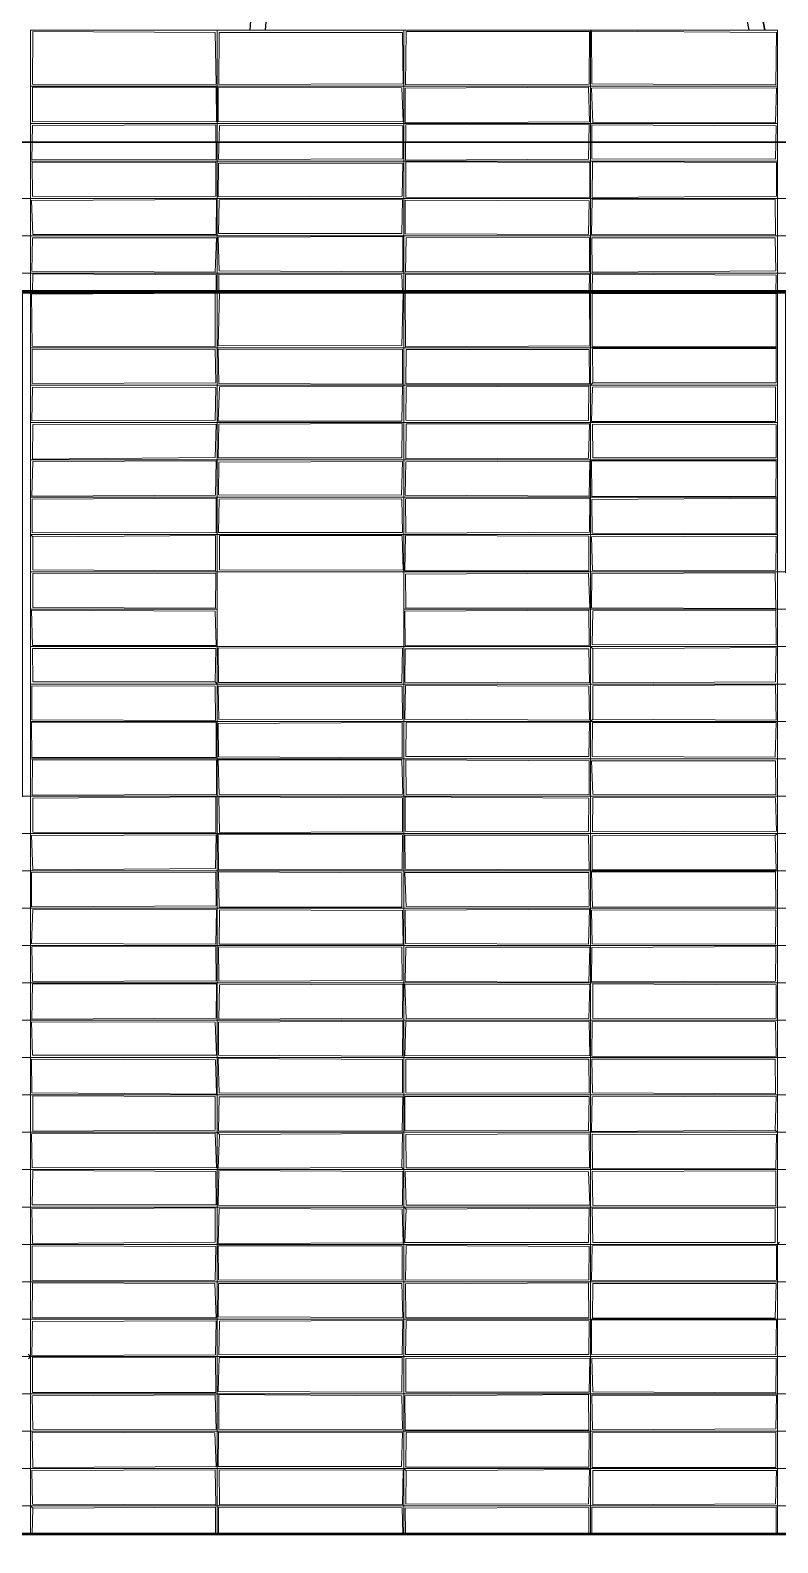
# Model space of a CAD drawing. Extents: x -50000 to 1632000, y -47600 to 308800.
# Drawn here: x 209987 to 234014, y 26215 to 74800 of the extents above; entities that cross this region are included whole.
import ezdxf

# ---------------------------------------------------------------- set-up
doc = ezdxf.new("R2010")
doc.units = 0
doc.header["$MEASUREMENT"] = 0
doc.layers.get('Defpoints').update_dxf_attribs({"color": 6})
doc.layers.add('2', color=7, linetype='Continuous')

# ---------------------------------------------------------------- blocks, each defined once
blk = doc.blocks.new('Chimney')
at = {"layer": '2', "linetype": 'Continuous', "lineweight": 25}
for p, q in [((-4947, 0), (-3045, 24200)), ((-4450, 0), (-2548, 24187)), ((11091, 0), (9177, 10084))]:
    blk.add_line(p, q, dxfattribs=at)
at = {"layer": '2', "linetype": 'Continuous', "lineweight": 30}
blk.add_line((11595, 0), (7002, 24200), dxfattribs=at)

msp = doc.modelspace()

# ---------------------------------------------------------------- linework, layer by layer
at = {"layer": '2', "color": 8, "linetype": 'Continuous', "lineweight": 13}
for p, q in [((210000, 74800), (210000, 26500)), ((234000, 74800), (210000, 74800)), ((216000, 26500), (216000, 74800)), ((222000, 74800), (222000, 26500)), ((228000, 74800), (228000, 26500)), ((234000, 26500), (234000, 74800)), ((234000, 73000), (210000, 73000)), ((234000, 71800), (210000, 71800)), ((210000, 71200), (150000, 71200)), ((294000, 71200), (234000, 71200)), ((234000, 70600), (210000, 70600)), ((294000, 69400), (150000, 69400)), ((294000, 68200), (150000, 68200)), ((294000, 67000), (150000, 67000)), ((234000, 64600), (210000, 64600)), ((234000, 63400), (210000, 63400)), ((234000, 62200), (210000, 62200)), ((234000, 61000), (210000, 61000)), ((234000, 59800), (210000, 59800)), ((234000, 58600), (210000, 58600)), ((240000, 57400), (210000, 57400)), ((216000, 56200), (210000, 56200)), ((240000, 56200), (222000, 56200)), ((240000, 55000), (210000, 55000)), ((240000, 53800), (210000, 53800)), ((240000, 52600), (210000, 52600)), ((240000, 51400), (210000, 51400)), ((303000, 50200), (141000, 50200)), ((303000, 49000), (150000, 49000)), ((303000, 47800), (150000, 47800)), ((297000, 46600), (150000, 46600)), ((297000, 45400), (150000, 45400)), ((297000, 44200), (150000, 44200)), ((297000, 43000), (150000, 43000)), ((297000, 41800), (150000, 41800)), ((297000, 40600), (150000, 40600)), ((297000, 39400), (150000, 39400)), ((297000, 38200), (150000, 38200)), ((297000, 37000), (150000, 37000)), ((297000, 35800), (150000, 35800)), ((297000, 34600), (150000, 34600)), ((297000, 33400), (150000, 33400)), ((297000, 32200), (150000, 32200)), ((297000, 31000), (150000, 31000)), ((297000, 29800), (150000, 29800)), ((297000, 28600), (150000, 28600)), ((297000, 27400), (150000, 27400))]:
    msp.add_line(p, q, dxfattribs=at)
at = {"layer": '2', "color": 8, "linetype": 'Continuous', "lineweight": 9}
for p, q in [((210057.6, 73054.9), (210071.4, 74759.8)), ((210071.4, 74759.8), (215934.8, 74727.5)), ((215958.6, 73073.2), (215934.8, 74727.5)), ((216052.4, 73056.2), (216065.2, 74728)), ((216065.2, 74728), (221948.9, 74725.3)), ((221974.5, 73074.4), (221948.9, 74725.3)), ((222053.2, 73047.4), (222068.5, 74764.9)), ((222068.5, 74764.9), (227962.9, 74761.7)), ((227949, 73063.7), (227962.9, 74761.7)), ((228029.2, 74768.9), (233972.5, 74726.9)), ((228035.2, 73074.1), (228029.2, 74768.9)), ((233954.6, 73046.3), (233972.5, 74726.9)), ((210057.3, 71854.7), (210059.7, 72967.6)), ((210057.6, 73054.9), (215958.6, 73073.2)), ((210059.7, 72967.6), (215965.7, 72968.7)), ((215971.1, 71864.4), (215965.7, 72968.7)), ((216027.9, 71853.5), (216032.9, 72959.2)), ((216032.9, 72959.2), (221927.3, 72951.9)), ((216052.4, 73056.2), (221974.5, 73074.4)), ((221973.4, 71866.4), (221927.3, 72951.9)), ((222039.4, 71825.1), (222042.1, 72941.5)), ((222042.1, 72941.5), (227926.2, 72972.8)), ((222053.2, 73047.4), (227949, 73063.7)), ((227967.7, 71856.9), (227926.2, 72972.8)), ((228025, 72938.1), (233973.3, 72946.1)), ((228072.5, 71829.1), (228025, 72938.1)), ((228035.2, 73074.1), (233954.6, 73046.3)), ((233938.9, 71835.4), (233973.3, 72946.1)), ((210034.2, 70633.3), (210058.5, 71744.4)), ((210057.3, 71854.7), (215971.1, 71864.4)), ((210058.5, 71744.4), (215952.1, 71757.3)), ((215968.5, 70644), (215952.1, 71757.3)), ((216027.9, 71853.5), (221973.4, 71866.4)), ((216034, 70649.6), (216068.9, 71739.6)), ((216068.9, 71739.6), (221964.2, 71732.9)), ((221958, 70673.9), (221964.2, 71732.9)), ((222039.4, 71825.1), (227967.7, 71856.9)), ((222050.2, 70632), (222061.7, 71760.7)), ((222061.7, 71760.7), (227951, 71768.9)), ((227929.2, 70662.8), (227951, 71768.9)), ((228040.4, 70673.8), (228042.2, 71765.9)), ((228042.2, 71765.9), (233963, 71726.8)), ((228072.5, 71829.1), (233938.9, 71835.4)), ((233940.9, 70657.6), (233963, 71726.8)), ((210034.2, 70633.3), (215968.5, 70644)), ((210051.6, 70551.2), (215955.7, 70563.4)), ((210062.1, 69461.1), (210051.6, 70551.2)), ((215950.2, 69469.2), (215955.7, 70563.4)), ((216027.6, 69453.7), (216037.4, 70527.9)), ((216034, 70649.6), (221958, 70673.9)), ((216037.4, 70527.9), (221961.4, 70527.7)), ((221942.1, 69468.3), (221961.4, 70527.7)), ((222050.2, 70632), (227929.2, 70662.8)), ((222063.8, 70570.9), (227973, 70548.9)), ((222064.5, 69438.2), (222063.8, 70570.9)), ((227974.6, 69429.6), (227973, 70548.9)), ((228040.4, 70673.8), (233940.9, 70657.6)), ((228052.4, 69428.8), (228064, 70573)), ((228064, 70573), (233968.8, 70549.2)), ((233971.6, 69466.8), (233968.8, 70549.2)), ((210029.5, 69331.2), (215973.2, 69362.8)), ((210067.5, 68235.4), (210029.5, 69331.2)), ((210062.1, 69461.1), (215950.2, 69469.2)), ((215965, 68234.3), (215973.2, 69362.8)), ((216027.6, 69453.7), (221942.1, 69468.3)), ((216037.2, 68267.7), (216059.1, 69353.6)), ((216059.1, 69353.6), (221948.4, 69365)), ((221936.3, 68265.9), (221948.4, 69365)), ((222037.7, 68261.5), (222041, 69346.1)), ((222041, 69346.1), (227956.1, 69325.1)), ((222064.5, 69438.2), (227974.6, 69429.6)), ((227932.6, 68240.2), (227956.1, 69325.1)), ((228029, 68244.3), (228053.2, 69370.5)), ((228052.4, 69428.8), (233971.6, 69466.8)), ((228053.2, 69370.5), (233927.2, 69359.8)), ((233945.6, 68230.2), (233927.2, 69359.8)), ((210043.1, 67065.7), (210059.9, 68133)), ((210059.9, 68133), (215971.7, 68134)), ((210067.5, 68235.4), (215965, 68234.3)), ((215935.4, 67030), (215971.7, 68134)), ((216026.7, 68151), (221962, 68171.3)), ((216055.7, 67070.4), (216026.7, 68151)), ((216037.2, 68267.7), (221936.3, 68265.9)), ((221967.1, 67044.9), (221962, 68171.3)), ((222037.7, 68261.5), (227932.6, 68240.2)), ((222046.6, 67042.2), (222065.5, 68134.1)), ((222065.5, 68134.1), (227966.1, 68146.5)), ((227967, 67047), (227966.1, 68146.5)), ((228029, 68244.3), (233945.6, 68230.2)), ((228042.7, 68130.2), (233928.4, 68131.6)), ((228050.4, 67033), (228042.7, 68130.2)), ((233956.9, 67067.3), (233928.4, 68131.6)), ((210043.1, 67065.7), (215935.4, 67030)), ((216055.7, 67070.4), (221967.1, 67044.9)), ((228050.4, 67033), (233956.9, 67067.3)), ((210058.6, 66400), (210068.4, 66974.1)), ((210068.4, 66974.1), (215964.2, 66944.8)), ((215959.8, 66400), (215964.2, 66944.8)), ((216045, 66400), (216050.8, 66966.6)), ((216050.8, 66966.6), (221929.5, 66942.3)), ((221952.1, 66400), (221929.5, 66942.3)), ((222046.1, 66400), (222048.1, 66955.7)), ((222046.6, 67042.2), (227967, 67047)), ((222048.1, 66955.7), (227961.3, 66960.7)), ((227954.3, 66400), (227961.3, 66960.7)), ((228053.5, 66400), (228059.7, 66970)), ((228059.7, 66970), (233959.6, 66931.1)), ((233949.8, 66400), (233959.6, 66931.1)), ((210029.4, 66326.2), (215929.8, 66349.9)), ((210050.2, 64654.5), (210029.4, 66326.2)), ((215928.5, 64634.9), (215929.8, 66349.9)), ((216027.2, 64664.2), (216068.1, 66360.5)), ((216068.1, 66360.5), (221971, 66356.2)), ((221932.8, 64669.1), (221971, 66356.2)), ((222033.7, 66357.7), (227959.3, 66354.7)), ((222044.3, 64630.6), (222033.7, 66357.7)), ((227971.2, 64664.5), (227959.3, 66354.7)), ((228044.7, 64627.4), (228052.4, 66342.2)), ((228052.4, 66342.2), (233967.1, 66337.5)), ((233966.1, 64631.5), (233967.1, 66337.5)), ((210050.2, 64654.5), (215928.5, 64634.9)), ((216027.2, 64664.2), (221932.8, 64669.1)), ((222044.3, 64630.6), (227971.2, 64664.5)), ((228044.7, 64627.4), (233966.1, 64631.5)), ((210048.9, 63450.7), (210052.4, 64553.4)), ((210052.4, 64553.4), (215933.8, 64548.5)), ((215957.4, 63473.7), (215933.8, 64548.5)), ((216031.6, 64555.7), (221953.8, 64548.1)), ((216051.9, 63452.3), (216031.6, 64555.7)), ((221948.9, 63436.1), (221953.8, 64548.1)), ((222064.9, 63440.4), (222070.3, 64547)), ((222070.3, 64547), (227947.2, 64544.1)), ((227965.6, 63441.8), (227947.2, 64544.1)), ((228054.5, 64566.9), (233963.8, 64574.3)), ((228071, 63470.5), (228054.5, 64566.9)), ((233967.6, 63474.7), (233963.8, 64574.3)), ((210036.5, 62250.8), (210061.1, 63338.1)), ((210048.9, 63450.7), (215957.4, 63473.7)), ((210061.1, 63338.1), (215955.5, 63328.4)), ((215936.3, 62265.1), (215955.5, 63328.4)), ((216025.3, 62239.4), (216067.3, 63346.3)), ((216051.9, 63452.3), (221948.9, 63436.1)), ((216067.3, 63346.3), (221956.6, 63370.2)), ((221928.9, 62243.6), (221956.6, 63370.2)), ((222056.8, 62274.5), (222068.6, 63350.9)), ((222064.9, 63440.4), (227965.6, 63441.8)), ((222068.6, 63350.9), (227939.2, 63368.1)), ((227935.6, 62267), (227939.2, 63368.1)), ((228000, 63400), (228071, 63470.5)), ((228031.7, 62235.7), (228056.9, 63334.2)), ((228056.9, 63334.2), (233938.2, 63345.5)), ((228071, 63470.5), (233967.6, 63474.7)), ((233942.9, 62234.8), (233938.2, 63345.5)), ((210036.5, 62250.8), (215936.3, 62265.1)), ((216025.3, 62239.4), (221928.9, 62243.6)), ((222056.8, 62274.5), (227935.6, 62267)), ((228031.7, 62235.7), (233942.9, 62234.8)), ((210061.5, 61026.3), (210069.5, 62131.8)), ((210069.5, 62131.8), (215960.7, 62143.1)), ((215936.6, 61070.8), (215960.7, 62143.1)), ((216025.8, 61064.1), (216052.7, 62143.9)), ((216052.7, 62143.9), (221944.8, 62164.8)), ((221936.3, 61069.5), (221944.8, 62164.8)), ((222057.7, 61030.3), (222066.3, 62152.6)), ((222066.3, 62152.6), (227962.4, 62160.3)), ((227928.9, 61052.4), (227962.4, 62160.3)), ((228056.5, 62148.4), (233961.9, 62128.4)), ((228070, 61060.4), (228056.5, 62148.4)), ((233960.3, 61069.5), (233961.9, 62128.4)), ((210043.6, 59835), (210068, 60948.3)), ((210061.5, 61026.3), (215936.6, 61070.8)), ((210068, 60948.3), (215968.4, 60964.1)), ((215945.5, 59866.6), (215968.4, 60964.1)), ((216025.8, 61064.1), (221936.3, 61069.5)), ((216039.8, 59871.2), (216050.8, 60926.1)), ((216050.8, 60926.1), (221951.9, 60946.7)), ((221925.4, 59861.2), (221951.9, 60946.7)), ((222040.9, 59869.7), (222064.8, 60934.7)), ((222057.7, 61030.3), (227928.9, 61052.4)), ((222064.8, 60934.7), (227973.6, 60962.2)), ((227950, 59834.2), (227973.6, 60962.2)), ((228028.5, 60969.6), (233965.3, 60973.9)), ((228032.5, 59831.2), (228028.5, 60969.6)), ((228070, 61060.4), (233960.3, 61069.5)), ((233951.8, 59827), (233965.3, 60973.9)), ((210043.6, 59835), (215945.5, 59866.6)), ((210045.3, 59737.1), (215958.4, 59771.7)), ((215961, 58652.1), (215958.4, 59771.7)), ((216039.8, 59871.2), (221925.4, 59861.2)), ((222040.9, 59869.7), (227950, 59834.2)), ((222044.5, 59752.3), (227974.5, 59774.7)), ((227958.8, 58673), (227974.5, 59774.7)), ((228032.5, 59831.2), (233951.8, 59827)), ((228040.7, 59725.2), (233959.2, 59764.3)), ((233960.1, 58628), (233959.2, 59764.3)), ((210044.7, 58666.8), (210045.3, 59737.1)), ((216037, 58664.8), (216061.8, 59742.2)), ((216061.8, 59742.2), (221933.1, 59750.9)), ((221952.4, 58669.7), (221933.1, 59750.9)), ((222057, 58646.4), (222044.5, 59752.3)), ((228051, 58644.9), (228040.7, 59725.2)), ((210000, 58600), (210072.4, 58530.8)), ((210044.7, 58666.8), (215961, 58652.1)), ((210069.6, 57467.2), (210072.4, 58530.8)), ((210072.4, 58530.8), (215945, 58573.7)), ((215939.9, 57438.3), (215945, 58573.7)), ((216037, 58664.8), (221952.4, 58669.7)), ((216070.8, 58568), (221945.5, 58569.1)), ((216074.6, 57464.7), (216070.8, 58568)), ((221970.3, 57454.6), (221945.5, 58569.1)), ((222030.1, 57430.5), (222051.3, 58565.8)), ((222051.3, 58565.8), (227945.1, 58545.5)), ((222057, 58646.4), (227958.8, 58673)), ((227941.1, 57440.1), (227945.1, 58545.5)), ((228028.2, 58532), (233967.4, 58545.5)), ((228059.9, 57443.9), (228028.2, 58532)), ((228051, 58644.9), (233960.1, 58628)), ((233951.4, 57460.3), (233967.4, 58545.5)), ((210069.6, 57467.2), (215939.9, 57438.3)), ((210070.6, 57350.4), (215953.8, 57360.2)), ((210075, 56253.9), (210070.6, 57350.4)), ((215943.6, 56235.7), (215953.8, 57360.2)), ((216074.6, 57464.7), (221970.3, 57454.6)), ((222030.1, 57430.5), (227941.1, 57440.1)), ((222053.8, 57329.2), (227930.8, 57361.8)), ((227970.6, 56244.7), (227930.8, 57361.8)), ((228027.8, 56243.2), (228039.5, 57351.9)), ((228039.5, 57351.9), (233930.4, 57372.8)), ((228059.9, 57443.9), (233951.4, 57460.3)), ((233949.4, 56225.1), (233930.4, 57372.8)), ((222057.9, 56231.2), (222053.8, 57329.2)), ((210028.8, 56173.4), (215927.1, 56135.2)), ((210065, 55039.7), (210028.8, 56173.4)), ((210075, 56253.9), (215943.6, 56235.7)), ((215965.6, 55033.6), (215927.1, 56135.2)), ((222025.7, 56142.2), (227936, 56168.3)), ((222041, 55035.8), (222025.7, 56142.2)), ((222057.9, 56231.2), (227970.6, 56244.7)), ((227950.5, 55026.2), (227936, 56168.3)), ((228027.8, 56243.2), (233949.4, 56225.1)), ((228051.5, 55068.8), (228065.6, 56147.8)), ((228065.6, 56147.8), (233948.7, 56171.7)), ((233967.4, 55062.2), (233948.7, 56171.7)), ((210062.8, 54945.6), (215950.5, 54940.6)), ((210073, 53864.6), (210062.8, 54945.6)), ((210065, 55039.7), (215965.6, 55033.6)), ((215927.2, 53870), (215950.5, 54940.6)), ((216032.6, 54958.6), (221956.7, 54946.5)), ((216041.2, 53844.9), (216032.6, 54958.6)), ((221933.7, 53852.2), (221956.7, 54946.5)), ((222031.5, 53864), (222039.5, 54934.1)), ((222039.5, 54934.1), (227942.7, 54928.2)), ((222041, 55035.8), (227950.5, 55026.2)), ((227961.5, 53842.4), (227942.7, 54928.2)), ((228000, 55000), (228072.4, 54925.7)), ((228051.5, 55068.8), (233967.4, 55062.2)), ((228070.6, 53841.6), (228072.4, 54925.7)), ((228072.4, 54925.7), (233960.7, 54970.5)), ((233945.5, 53870.9), (233960.7, 54970.5)), ((210039.1, 52648.8), (210040.5, 53743.4)), ((210040.5, 53743.4), (215929.8, 53733)), ((210073, 53864.6), (215927.2, 53870)), ((216000, 53800), (215927.2, 53870)), ((215944, 52631.9), (215929.8, 53733)), ((216032.2, 53732.3), (221942.4, 53727.7)), ((216046.5, 52660.7), (216032.2, 53732.3)), ((216041.2, 53844.9), (221933.7, 53852.2)), ((221947.8, 52668.1), (221942.4, 53727.7)), ((222031.5, 53864), (227961.5, 53842.4)), ((222032.3, 52667.1), (222052, 53752)), ((222052, 53752), (227941.4, 53726.6)), ((227960.2, 52634.1), (227941.4, 53726.6)), ((228065.5, 53745.4), (233940.5, 53773.1)), ((228074.5, 52674.5), (228065.5, 53745.4)), ((228070.6, 53841.6), (233945.5, 53870.9)), ((233958, 52642.7), (233940.5, 53773.1)), ((210029.4, 52570.1), (215963.3, 52568.4)), ((210039.3, 51439.7), (210029.4, 52570.1)), ((210039.1, 52648.8), (215944, 52631.9)), ((215967.4, 51435), (215963.3, 52568.4)), ((216028.2, 52533.3), (221946.4, 52563.6)), ((216043.8, 51457.9), (216028.2, 52533.3)), ((216046.5, 52660.7), (221947.8, 52668.1)), ((221943.5, 51429.9), (221946.4, 52563.6)), ((222032.3, 52667.1), (227960.2, 52634.1)), ((222059.6, 51471.2), (222068.8, 52569.4)), ((222068.8, 52569.4), (227964.8, 52565.5)), ((227938.1, 51467.5), (227964.8, 52565.5)), ((228000, 52600), (228074.5, 52674.5)), ((228046.3, 51468.6), (228058.9, 52558.2)), ((228058.9, 52558.2), (233967.3, 52567.6)), ((228074.5, 52674.5), (233958, 52642.7)), ((233933.8, 51450.3), (233967.3, 52567.6)), ((210039.3, 51439.7), (215967.4, 51435)), ((210054.2, 50232.6), (210056.7, 51366.3)), ((210056.7, 51366.3), (215972.7, 51350.2)), ((215969.6, 50247.8), (215972.7, 51350.2)), ((216025.8, 51365.2), (221926.9, 51366.5)), ((216059.9, 50253.8), (216025.8, 51365.2)), ((216043.8, 51457.9), (221943.5, 51429.9)), ((221961.8, 50260.1), (221926.9, 51366.5)), ((222059.6, 51471.2), (227938.1, 51467.5)), ((222063.5, 51360.5), (227950.2, 51334.8)), ((222065.6, 50250.2), (222063.5, 51360.5)), ((227957.2, 50239), (227950.2, 51334.8)), ((228025.8, 51329.7), (233945.1, 51332.9)), ((228069.8, 50258.7), (228025.8, 51329.7)), ((228046.3, 51468.6), (233933.8, 51450.3)), ((233949.7, 50239.9), (233945.1, 51332.9)), ((210054.2, 50232.6), (215969.6, 50247.8)), ((210069.1, 50134.6), (215952.7, 50174.2)), ((210070.6, 49042.1), (210069.1, 50134.6)), ((215950.5, 49031.1), (215952.7, 50174.2)), ((216047.2, 50173.3), (221953.9, 50143.2)), ((216069.9, 49033.2), (216047.2, 50173.3)), ((216059.9, 50253.8), (221961.8, 50260.1)), ((221951.6, 49053.7), (221953.9, 50143.2)), ((222034.1, 49070.7), (222034.8, 50173.7)), ((222034.8, 50173.7), (227938.8, 50136.4)), ((222065.6, 50250.2), (227957.2, 50239)), ((227926.8, 49058), (227938.8, 50136.4)), ((228056.3, 49054.4), (228073.7, 50154.4)), ((228069.8, 50258.7), (233949.7, 50239.9)), ((228073.7, 50154.4), (233945.7, 50147.4)), ((233970.9, 49070.4), (233945.7, 50147.4)), ((210033.2, 48934.8), (215963, 48960.1)), ((210073.5, 47829.1), (210033.2, 48934.8)), ((210070.6, 49042.1), (215950.5, 49031.1)), ((215945.2, 47871.8), (215963, 48960.1)), ((216030.2, 48968.4), (221954.6, 48951.6)), ((216040.3, 47826.3), (216030.2, 48968.4)), ((216069.9, 49033.2), (221951.6, 49053.7)), ((221939.4, 47841.6), (221954.6, 48951.6)), ((222028.4, 48939), (227929.3, 48947.5)), ((222043.2, 47849.8), (222028.4, 48939)), ((222034.1, 49070.7), (227926.8, 49058)), ((227954.8, 47832.7), (227929.3, 48947.5)), ((228049.3, 47834.6), (228050.9, 48927)), ((228050.9, 48927), (233926.7, 48930.2)), ((228056.3, 49054.4), (233970.9, 49070.4)), ((234000, 49000), (233926.7, 48930.2)), ((233963, 47830.3), (233926.7, 48930.2)), ((210028.7, 46642.5), (210032.8, 47748.9)), ((210032.8, 47748.9), (215951.7, 47757.4)), ((210073.5, 47829.1), (215945.2, 47871.8)), ((215967.2, 46670.6), (215951.7, 47757.4)), ((216037.5, 47771), (221933.3, 47736)), ((216062.8, 46631.1), (216037.5, 47771)), ((216040.3, 47826.3), (221939.4, 47841.6)), ((221935.2, 46630.4), (221933.3, 47736)), ((222031.9, 47740.9), (227945.7, 47747.9)), ((222071.2, 46651.1), (222031.9, 47740.9)), ((222043.2, 47849.8), (227954.8, 47832.7)), ((227947.8, 46661.8), (227945.7, 47747.9)), ((228026.8, 47762.7), (233944.4, 47763.3)), ((228064.4, 46627.2), (228026.8, 47762.7)), ((228049.3, 47834.6), (233963, 47830.3)), ((233956.1, 46647.5), (233944.4, 47763.3)), ((210028.7, 46642.5), (215967.2, 46670.6)), ((222071.2, 46651.1), (227947.8, 46661.8)), ((228064.4, 46627.2), (233956.1, 46647.5)), ((210029.8, 45459.2), (210074.8, 46557.6)), ((210074.8, 46557.6), (215970.1, 46541.3)), ((215955.9, 45447.2), (215970.1, 46541.3)), ((216059.7, 45438.1), (216069.9, 46543.4)), ((216062.8, 46631.1), (221935.2, 46630.4)), ((216069.9, 46543.4), (221947.1, 46525.3)), ((221971.9, 45440.4), (221947.1, 46525.3)), ((222037.4, 46539.9), (227959, 46566.9)), ((222051.1, 45459.6), (222037.4, 46539.9)), ((227935.6, 45441.9), (227959, 46566.9)), ((228031.2, 46530.9), (233950.2, 46542.1)), ((228052.5, 45458.7), (228031.2, 46530.9)), ((233943.9, 45443.2), (233950.2, 46542.1)), ((210029.8, 45459.2), (215955.9, 45447.2)), ((210034.1, 45360.9), (215956.1, 45369.3)), ((210055.8, 44246.5), (210034.1, 45360.9)), ((215962, 44267.7), (215956.1, 45369.3)), ((216036.9, 45354.1), (221926, 45343.2)), ((216044.4, 44258.7), (216036.9, 45354.1)), ((216059.7, 45438.1), (221971.9, 45440.4)), ((221945.1, 44272.8), (221926, 45343.2)), ((222041.4, 44241.2), (222059.7, 45346.8)), ((222051.1, 45459.6), (227935.6, 45441.9)), ((222059.7, 45346.8), (227970.2, 45343.4)), ((227937.9, 44225.8), (227970.2, 45343.4)), ((228027.3, 44230.9), (228036.4, 45334)), ((228036.4, 45334), (233956.6, 45373.1)), ((228052.5, 45458.7), (233943.9, 45443.2)), ((233940.6, 44259.4), (233956.6, 45373.1)), ((210055.8, 44246.5), (215962, 44267.7)), ((216044.4, 44258.7), (221945.1, 44272.8)), ((222041.4, 44241.2), (227937.9, 44225.8)), ((228027.3, 44230.9), (233940.6, 44259.4)), ((210038.8, 43034.5), (210056, 44169.2)), ((210056, 44169.2), (215973.7, 44170.4)), ((215958.9, 43068.2), (215973.7, 44170.4)), ((216054.4, 43030.8), (216070.6, 44138.8)), ((216070.6, 44138.8), (221963.9, 44157.6)), ((221953.8, 43065.6), (221963.9, 44157.6)), ((222025.1, 44159.1), (227971.8, 44152.3)), ((222068.9, 43048.6), (222025.1, 44159.1)), ((227945.7, 43051.5), (227971.8, 44152.3)), ((228064.7, 44169.4), (233959.5, 44133.9)), ((228074.9, 43054.1), (228064.7, 44169.4)), ((233960.1, 43069.7), (233959.5, 44133.9)), ((210026.2, 42944.6), (215927.4, 42935.6)), ((210056.4, 41873), (210026.2, 42944.6)), ((210038.8, 43034.5), (215958.9, 43068.2)), ((215970.7, 41872.1), (215927.4, 42935.6)), ((216034.2, 41872), (216043.3, 42942.1)), ((216043.3, 42942.1), (221963.5, 42967.9)), ((216054.4, 43030.8), (221953.8, 43065.6)), ((221948.6, 41845.8), (221963.5, 42967.9)), ((222030.1, 41853.1), (222063.3, 42972.1)), ((222063.3, 42972.1), (227955.5, 42961.7)), ((222068.9, 43048.6), (227945.7, 43051.5)), ((227969, 41866.7), (227955.5, 42961.7)), ((228039.4, 41847.4), (228052.6, 42956.3)), ((228052.6, 42956.3), (233944.5, 42946.6)), ((228074.9, 43054.1), (233960.1, 43069.7)), ((233961.4, 41832.2), (233944.5, 42946.6)), ((210056.4, 41873), (215970.7, 41872.1)), ((216034.2, 41872), (221948.6, 41845.8)), ((222030.1, 41853.1), (227969, 41866.7)), ((228039.4, 41847.4), (233961.4, 41832.2)), ((210032.8, 41752.6), (215943.3, 41728.1)), ((210038.7, 40671.4), (210032.8, 41752.6)), ((215970, 40625.8), (215943.3, 41728.1)), ((216031.1, 41766.3), (221947.7, 41737)), ((216056.1, 40653.6), (216031.1, 41766.3)), ((221950.8, 40670.7), (221947.7, 41737)), ((222054.9, 40665.8), (222056.9, 41744.2)), ((222056.9, 41744.2), (227942.9, 41753.8)), ((227946.7, 40653), (227942.9, 41753.8)), ((228041.9, 41749), (233929.6, 41745.6)), ((228059.9, 40667.7), (228041.9, 41749)), ((233939.6, 40640.5), (233929.6, 41745.6)), ((210038.7, 40671.4), (215970, 40625.8)), ((210069.9, 39433.9), (210072.7, 40570.4)), ((210072.7, 40570.4), (215934.8, 40548.9)), ((215931.8, 39468.6), (215934.8, 40548.9)), ((216037.1, 39443.9), (216059.6, 40538.2)), ((216056.1, 40653.6), (221950.8, 40670.7)), ((216059.6, 40538.2), (221960.1, 40538)), ((221944.7, 39435.8), (221960.1, 40538)), ((222025.1, 40548.2), (227956.4, 40548.9)), ((222027.2, 39458.5), (222025.1, 40548.2)), ((222054.9, 40665.8), (227946.7, 40653)), ((227925.9, 39442.3), (227956.4, 40548.9)), ((228030.2, 39425.3), (228050.9, 40542.7)), ((228050.9, 40542.7), (233967.4, 40565.4)), ((228059.9, 40667.7), (233939.6, 40640.5)), ((233929.3, 39471.5), (233967.4, 40565.4)), ((210033.3, 39350.9), (215931.4, 39368.1)), ((210069.9, 39433.9), (215931.8, 39468.6)), ((215974.3, 38269.1), (215931.4, 39368.1)), ((216000, 39400), (216073.4, 39331.9)), ((216037.1, 39443.9), (221944.7, 39435.8)), ((216073.4, 39331.9), (221949.9, 39365.6)), ((221925.9, 38269.9), (221949.9, 39365.6)), ((222027.2, 39458.5), (227925.9, 39442.3)), ((228030.2, 39425.3), (233929.3, 39471.5)), ((234000, 39400), (233929.3, 39471.5)), ((210053, 38254.5), (210033.3, 39350.9)), ((216025.8, 38250.6), (216073.4, 39331.9)), ((222056.7, 39331.6), (227954.7, 39345.8)), ((222071.3, 38255.2), (222056.7, 39331.6)), ((227959.9, 38257.2), (227954.7, 39345.8)), ((228050.6, 39341.1), (233972.8, 39325.6)), ((228055.1, 38228.2), (228050.6, 39341.1)), ((233955.7, 38241.4), (233972.8, 39325.6)), ((210049.1, 37067.7), (210072.4, 38174)), ((210053, 38254.5), (215974.3, 38269.1)), ((210072.4, 38174), (215949.1, 38142.8)), ((215967.4, 37073.3), (215949.1, 38142.8)), ((216025.8, 38250.6), (221925.9, 38269.9)), ((216030.4, 37062.5), (216049.3, 38169.1)), ((216049.3, 38169.1), (221960.5, 38145.8)), ((222000, 38200), (221925.9, 38269.9)), ((221950, 37045.4), (221960.5, 38145.8)), ((222034.5, 38136), (227935.5, 38126)), ((222065.4, 37056.8), (222034.5, 38136)), ((222071.3, 38255.2), (227959.9, 38257.2)), ((227969.3, 37062.7), (227935.5, 38126)), ((228051, 38135.2), (233948, 38166)), ((228071.7, 37046.3), (228051, 38135.2)), ((228055.1, 38228.2), (233955.7, 38241.4)), ((233953, 37032.8), (233948, 38166)), ((210038.7, 36942.1), (215926.3, 36974)), ((210064.9, 35825.1), (210038.7, 36942.1)), ((210049.1, 37067.7), (215967.4, 37073.3)), ((215926.2, 35867.4), (215926.3, 36974)), ((216030.4, 37062.5), (221950, 37045.4)), ((216030.9, 35832.6), (216058.8, 36956.1)), ((216058.8, 36956.1), (221937.3, 36934)), ((221972.4, 35843.8), (221937.3, 36934)), ((222000, 37000), (222072.7, 36929.2)), ((222028.8, 35857.7), (222072.7, 36929.2)), ((222065.4, 37056.8), (227969.3, 37062.7)), ((222072.7, 36929.2), (227950.8, 36961.6)), ((227925.6, 35858.1), (227950.8, 36961.6)), ((228045.3, 36961.5), (233933.5, 36943.4)), ((228074.6, 35860), (228045.3, 36961.5)), ((228071.7, 37046.3), (233953, 37032.8)), ((233932.7, 35858.7), (233933.5, 36943.4)), ((210044.7, 35753.1), (215948.7, 35729.9)), ((210051.7, 34641.3), (210044.7, 35753.1)), ((210064.9, 35825.1), (215926.2, 35867.4)), ((215927.3, 34651.9), (215948.7, 35729.9)), ((216026.5, 35752.9), (221936.8, 35749)), ((216037.1, 34656.5), (216026.5, 35752.9)), ((216030.9, 35832.6), (221972.4, 35843.8)), ((221938.3, 34653.9), (221936.8, 35749)), ((222028.8, 35857.7), (227925.6, 35858.1)), ((222053.9, 34653.3), (222074.4, 35760.1)), ((222074.4, 35760.1), (227948.9, 35728.5)), ((227938.6, 34660.3), (227948.9, 35728.5)), ((228025, 34640.5), (228045.1, 35755.7)), ((228045.1, 35755.7), (233973, 35767.7)), ((228074.6, 35860), (233932.7, 35858.7)), ((233970.6, 34653.1), (233973, 35767.7)), ((234000, 35800), (234074.3, 35867.1)), ((210051.7, 34641.3), (215927.3, 34651.9)), ((210053.3, 33441.7), (210065.5, 34568.9)), ((210065.5, 34568.9), (215925.7, 34544.6)), ((215960.8, 33444.6), (215925.7, 34544.6)), ((216030.7, 33467.5), (216042.9, 34542.2)), ((216037.1, 34656.5), (221938.3, 34653.9)), ((216042.9, 34542.2), (221928.2, 34543.2)), ((221958.7, 33449.1), (221928.2, 34543.2)), ((222051.8, 34530.2), (227929.1, 34568)), ((222061.7, 33441.9), (222051.8, 34530.2)), ((222053.9, 34653.3), (227938.6, 34660.3)), ((227938.9, 33444.4), (227929.1, 34568)), ((228025, 34640.5), (233970.6, 34653.1)), ((228064.4, 33432.9), (228068.1, 34544.1)), ((228068.1, 34544.1), (233966.1, 34540.7)), ((233926.2, 33426.7), (233966.1, 34540.7)), ((210038.1, 32230.8), (210062.5, 33325.4)), ((210053.3, 33441.7), (215960.8, 33444.6)), ((210062.5, 33325.4), (215962.6, 33341.5)), ((215946.9, 32253), (215962.6, 33341.5)), ((216030.7, 33467.5), (221958.7, 33449.1)), ((216053.6, 32252.1), (216069.2, 33333)), ((216069.2, 33333), (221960.1, 33351.4)), ((221938.1, 32262.6), (221960.1, 33351.4)), ((222052.4, 32265.7), (222068.4, 33359.3)), ((222061.7, 33441.9), (227938.9, 33444.4)), ((222068.4, 33359.3), (227947.3, 33342.3)), ((227940, 32261.7), (227947.3, 33342.3)), ((228025.7, 32264), (228030.8, 33374.5)), ((228030.8, 33374.5), (233970.2, 33366.6)), ((228064.4, 33432.9), (233926.2, 33426.7)), ((233948.6, 32254), (233970.2, 33366.6)), ((210000, 32200), (209925.6, 32272.9)), ((210000, 32200), (209930.4, 32126.4)), ((210038.1, 32230.8), (215946.9, 32253)), ((210055.3, 32172.8), (215939.9, 32168.3)), ((210056.9, 31043.4), (210055.3, 32172.8)), ((215948.9, 31041.6), (215939.9, 32168.3)), ((216026.4, 31068.4), (216056.8, 32170.3)), ((216053.6, 32252.1), (221938.1, 32262.6)), ((216056.8, 32170.3), (221940.6, 32170)), ((221931.4, 31052.3), (221940.6, 32170)), ((222052.4, 32265.7), (227940, 32261.7)), ((222060, 32131.6), (227972.2, 32146.1)), ((222060.4, 31052.6), (222060, 32131.6)), ((227951.4, 31049.3), (227972.2, 32146.1)), ((228025.7, 32264), (233948.6, 32254)), ((228033.5, 32147.7), (233964.8, 32132)), ((228066.4, 31062.5), (228033.5, 32147.7)), ((233949.4, 31026.5), (233964.8, 32132)), ((210048, 30932.8), (215932.6, 30963.7)), ((210067.9, 29858.4), (210048, 30932.8)), ((210056.9, 31043.4), (215948.9, 31041.6)), ((215966.5, 29855.1), (215932.6, 30963.7)), ((216026.4, 31068.4), (221931.4, 31052.3)), ((216048.2, 29854.5), (216050.9, 30975)), ((216050.9, 30975), (221933.2, 30938.1)), ((221949.7, 29865.3), (221933.2, 30938.1)), ((222032, 30935.7), (227927.2, 30972.1)), ((222036.2, 29829.5), (222032, 30935.7)), ((222060.4, 31052.6), (227951.4, 31049.3)), ((227939.6, 29827.1), (227927.2, 30972.1)), ((228033.6, 30960.9), (233973.8, 30956.9)), ((228057.6, 29840.3), (228033.6, 30960.9)), ((228066.4, 31062.5), (233949.4, 31026.5)), ((233951.7, 29874.3), (233973.8, 30956.9)), ((210044.5, 29768.2), (215925.4, 29744)), ((210071.7, 28629.3), (210044.5, 29768.2)), ((210067.9, 29858.4), (215966.5, 29855.1)), ((215967.5, 28659.9), (215925.4, 29744)), ((216026.7, 28666.7), (216036.5, 29767.9)), ((216036.5, 29767.9), (221955.1, 29752.9)), ((216048.2, 29854.5), (221949.7, 29865.3)), ((221925.2, 28664.2), (221955.1, 29752.9)), ((222036.2, 29829.5), (227939.6, 29827.1)), ((222055.1, 28644.9), (222069.4, 29758)), ((222069.4, 29758), (227948.8, 29770)), ((227943, 28637.9), (227948.8, 29770)), ((228044.3, 29742.5), (233948.2, 29759.9)), ((228048.5, 28629.3), (228044.3, 29742.5)), ((228057.6, 29840.3), (233951.7, 29874.3)), ((233948.9, 28635.1), (233948.2, 29759.9)), ((216026.7, 28666.7), (221925.2, 28664.2)), ((210042.2, 28536.8), (215932, 28559.1)), ((210059.3, 27451.3), (210042.2, 28536.8)), ((210071.7, 28629.3), (215967.5, 28659.9)), ((215958, 27430.6), (215932, 28559.1)), ((216064.3, 28557.2), (221970.8, 28544.5)), ((216069.9, 27431.3), (216064.3, 28557.2)), ((221953.2, 27440.9), (221970.8, 28544.5)), ((222000, 28600), (222071.4, 28525.5)), ((222055.1, 28644.9), (227943, 28637.9)), ((222059.4, 27457.8), (222071.4, 28525.5)), ((222071.4, 28525.5), (227964.1, 28566.5)), ((227935.2, 27463), (227964.1, 28566.5)), ((228048.5, 28629.3), (233948.9, 28635.1)), ((228070.4, 28532.8), (233973.2, 28536.4)), ((228073.5, 27433.7), (228070.4, 28532.8)), ((233945.5, 27462.4), (233973.2, 28536.4)), ((210000, 27400), (210072.6, 27329.9)), ((210050.6, 26500), (210072.6, 27329.9)), ((210059.3, 27451.3), (215958, 27430.6)), ((210072.6, 27329.9), (215947, 27358.6)), ((215942.7, 26500), (215947, 27358.6)), ((216035.8, 27355.8), (221947, 27335.8)), ((216037.4, 26500), (216035.8, 27355.8)), ((216069.9, 27431.3), (221953.2, 27440.9)), ((221961.1, 26500), (221947, 27335.8)), ((222040.2, 27327.7), (227944, 27349.6)), ((222040.2, 27327.7), (222045.9, 26500)), ((222059.4, 27457.8), (227935.2, 27463)), ((227946.5, 26500), (227944, 27349.6)), ((228039.8, 27345.1), (233960.5, 27353)), ((228040.5, 26500), (228039.8, 27345.1)), ((228073.5, 27433.7), (233945.5, 27462.4)), ((233958, 26500), (233960.5, 27353))]:
    msp.add_line(p, q, dxfattribs=at)
at = {"layer": '2', "linetype": 'Continuous', "lineweight": 50}
msp.add_line((186000, 26500), (258000, 26500), dxfattribs=at)
at = {"layer": '2', "lineweight": 70}
msp.add_lwpolyline([(303300, 11800), (303300, 50200), (240300, 50200), (240300, 57400), (234300, 57400), (234300, 66400), (209700, 66400), (209700, 50200), (140700, 50200), (140700, 11800)], dxfattribs=at)
at = {"layer": 'Defpoints'}
for points in [[(118200, 71200), (286400, 71200), (286400, 190000), (118200, 190000)], [(118200, -47600), (286400, -47600), (286400, 71200), (118200, 71200)]]:
    msp.add_lwpolyline(points, close=True, dxfattribs=at)

# ---------------------------------------------------------------- block references
at = {"layer": '2', "linetype": 'Continuous', "lineweight": 70}
msp.add_blockref('Chimney', (222000, 74800), dxfattribs=at)

doc.saveas('drawing.dxf')
